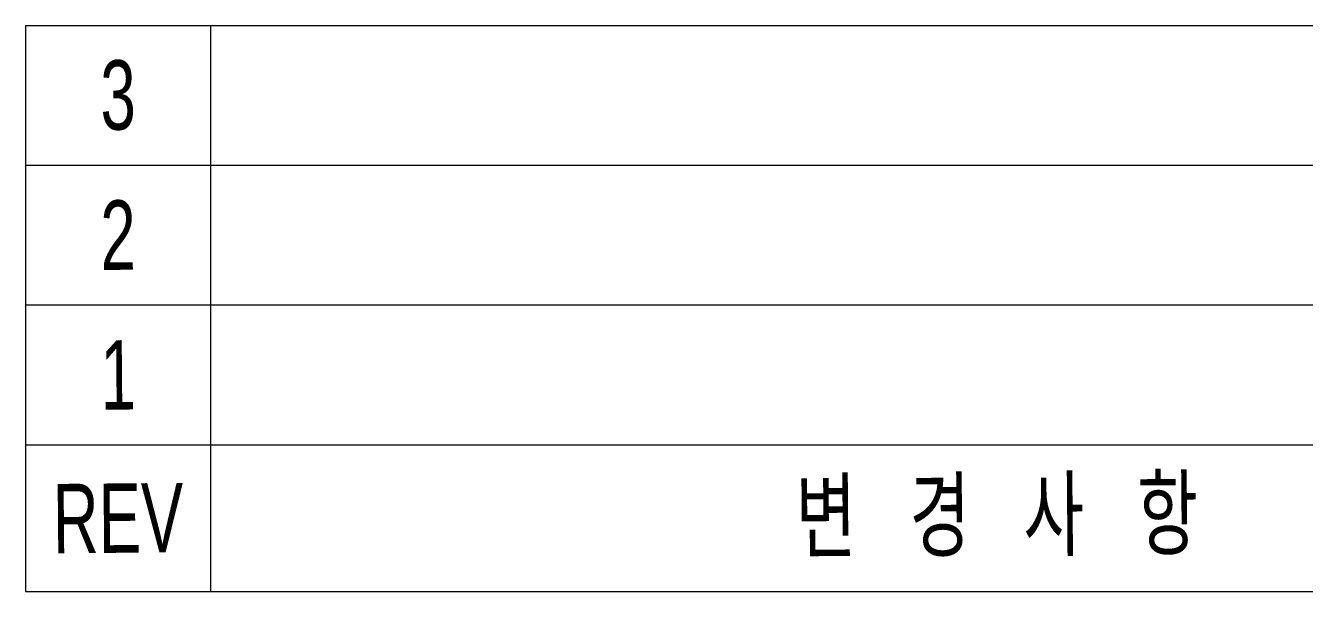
# Model space of a CAD drawing. Header units: millimetres. Extents: x 7 to 202, y 7 to 294.
# Drawn here: x 65.5 to 120.8, y 55.6 to 80.1 of the extents above; entities that cross this region are included whole.
import ezdxf

# ---------------------------------------------------------------- set-up
doc = ezdxf.new("R2010")
doc.units = ezdxf.units.MM
doc.layers.add('1', color=7, linetype='Continuous')
doc.styles.add('굴림', font='굴림')

# ---------------------------------------------------------------- blocks, each defined once
blk = doc.blocks.new('TabularNote2')
at = {"layer": '1', "color": 163, "linetype": 'Continuous', "lineweight": 18}
for p, q in [((65.533, 80.085), (73.533, 80.085)), ((65.533, 80.085), (65.533, 74.047)), ((73.533, 80.085), (73.533, 74.047)), ((73.533, 80.085), (141.533, 80.085)), ((65.533, 74.047), (73.533, 74.047)), ((65.533, 74.047), (65.533, 68.009)), ((73.533, 74.047), (141.533, 74.047)), ((73.533, 74.047), (73.533, 68.009)), ((65.533, 68.009), (73.533, 68.009)), ((65.533, 68.009), (65.533, 61.967)), ((73.533, 68.009), (141.533, 68.009)), ((73.533, 68.009), (73.533, 61.967)), ((65.533, 61.967), (73.533, 61.967)), ((65.533, 61.967), (65.533, 55.63)), ((73.533, 61.967), (141.533, 61.967)), ((73.533, 61.967), (73.533, 55.63)), ((65.533, 55.63), (73.533, 55.63)), ((73.533, 55.63), (141.533, 55.63))]:
    blk.add_line(p, q, dxfattribs=at)
at = {"layer": '1', "color": 18, "linetype": 'Continuous', "lineweight": 13, "char_height": 3, "attachment_point": 5, "rotation": 0.5, "line_spacing_factor": 1.067592, "style": '굴림'}
for s, insert in [('\\W0.7000;3', (69.533, 77.066)), ('\\W0.7000;2', (69.533, 71.028)), ('\\W0.7000;1', (69.533, 64.988)), ('\\W0.7000;변   경   사   항', (107.533, 58.798)), ('\\W0.7000;REV', (69.533, 58.798))]:
    blk.add_mtext(s, dxfattribs=dict(at, insert=insert))

msp = doc.modelspace()

# ---------------------------------------------------------------- block references
at = {"layer": '1', "color": 163, "linetype": 'Continuous', "lineweight": 18}
msp.add_blockref('TabularNote2', (0, 0), dxfattribs=at)

doc.saveas('drawing.dxf')
